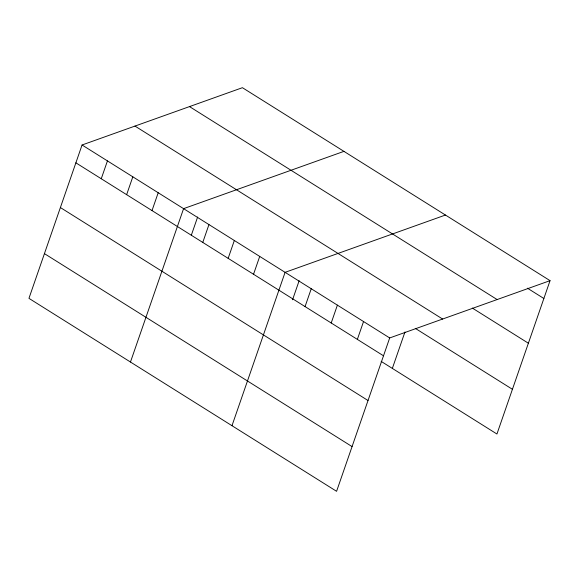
<?xml version="1.0" encoding="UTF-8"?>
<svg xmlns="http://www.w3.org/2000/svg" width="579" height="579" viewBox="0 0 579 579"><rect width="100%" height="100%" fill="white"/><g stroke="black" fill="none" stroke-linecap="round" stroke-linejoin="round"><path stroke-width="0.87" d="M82.059 144.982L28.95 298.351L336.58 491.31L389.689 337.948L550.05 280.649L242.42 87.69L82.059 144.982L389.689 337.948M101.26 178.752L107.441 160.904M126.635 194.667L132.815 176.819M152.016 210.59L158.197 192.742M130.47 362.027L183.579 208.657L343.94 151.365M191.316 235.255L197.627 217.038M202.773 242.427L208.954 224.58M228.155 258.35L234.336 240.502M253.537 274.265L259.718 256.417M231.984 425.703L285.092 272.34L445.454 215.041M292.554 299.763L299.148 280.714M305.061 306.588L311.241 288.74M331.21 322.988L337.391 305.14M357.359 339.395L363.54 321.548M392.345 368.41L404.967 331.97M550.05 280.649L496.941 434.018L381.148 361.383M527.433 288.19L543.869 298.496M189.499 106.594L497.129 299.56M472.348 308.071L528.381 343.224M134.979 126.077L442.609 319.036M415.302 328.373L512.429 389.298M75.878 162.829L383.508 355.796M60.39 207.55L368.02 400.516M44.438 253.631L352.068 446.59"/></g></svg>
